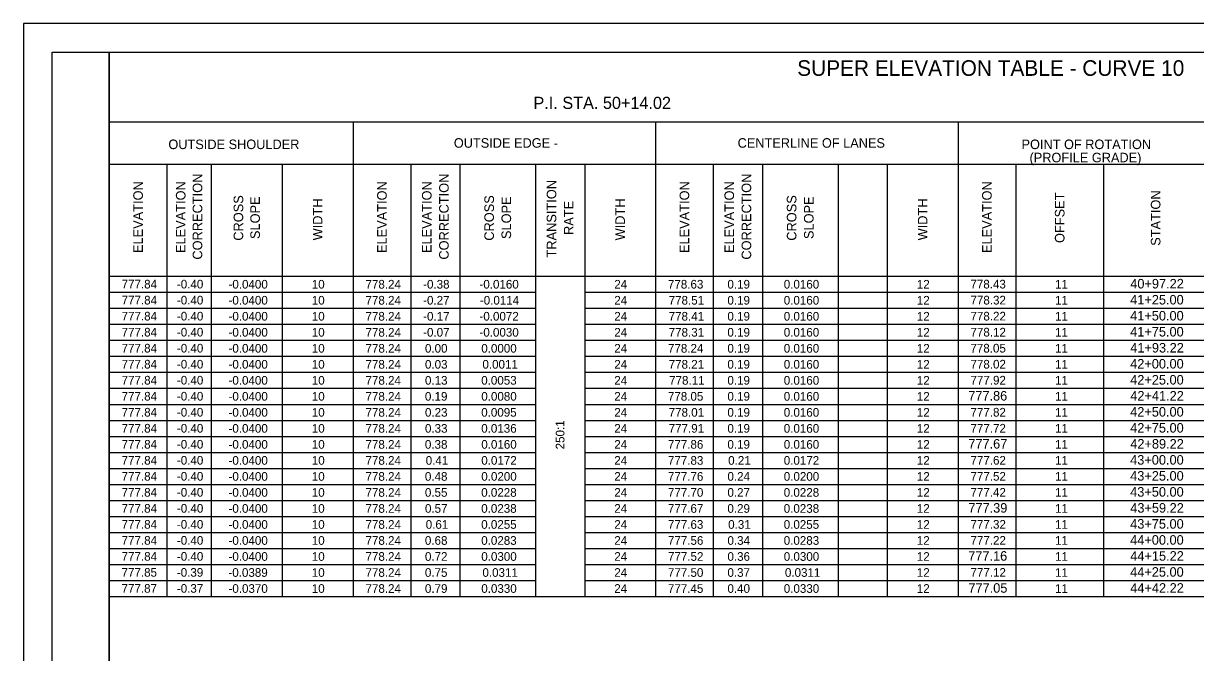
# Model space of a CAD drawing. Extents: x 0 to 34, y 0 to 22.
# Drawn here: x 0 to 20.5, y 11 to 22 of the extents above; entities that cross this region are included whole.
import ezdxf

# ---------------------------------------------------------------- set-up
doc = ezdxf.new("R2010")
doc.units = 0
for name, color, linetype in [('SH_Border', 7, 'Continuous'), ('SH_Cut_Line', 7, 'Continuous'), ('SH_Text', 7, 'Continuous')]:
    doc.layers.add(name, color=color, linetype=linetype)

msp = doc.modelspace()

# ---------------------------------------------------------------- linework, layer by layer
at = {"layer": 'SH_Border'}
for points in [[(0.5, 21.5), (1.5, 21.5), (1.5, 0.5), (0.5, 0.5)], [(1.5, 21.5), (33.5, 21.5), (33.5, 0.5), (1.5, 0.5)]]:
    msp.add_lwpolyline(points, close=True, dxfattribs=at)
at = {"layer": 'SH_Cut_Line'}
msp.add_lwpolyline([(0, 0), (34, 0), (34, 22), (0, 22)], close=True, dxfattribs=at)
at = {"layer": 'SH_Text'}
for p, q in [((1.5, 20.281), (32, 20.281)), ((1.5, 20.281), (1.5, 0.5)), ((5.765, 20.281), (5.765, 11.98)), ((11.055, 20.281), (11.055, 11.98)), ((16.345, 20.281), (16.345, 11.98)), ((1.5, 19.54), (24.974, 19.54)), ((2.508, 19.54), (2.508, 11.98)), ((3.285, 19.54), (3.285, 11.98)), ((4.525, 19.54), (4.525, 11.98)), ((6.773, 19.54), (6.773, 11.98)), ((7.633, 19.54), (7.633, 11.98)), ((8.956, 19.54), (8.956, 11.98)), ((9.815, 19.54), (9.815, 11.98)), ((12.063, 19.54), (12.063, 11.98)), ((12.923, 19.54), (12.923, 11.98)), ((14.246, 19.54), (14.246, 11.98)), ((15.105, 19.54), (15.105, 11.98)), ((17.353, 19.54), (17.353, 11.98)), ((18.891, 19.54), (18.891, 11.98)), ((1.5, 17.58), (32, 17.58)), ((1.5, 17.3), (8.956, 17.3)), ((9.815, 17.3), (32, 17.3)), ((1.5, 17.02), (8.956, 17.02)), ((9.815, 17.02), (32, 17.02)), ((1.5, 16.74), (8.956, 16.74)), ((9.815, 16.74), (32, 16.74)), ((1.5, 16.46), (8.956, 16.46)), ((9.815, 16.46), (32, 16.46)), ((1.5, 16.18), (8.956, 16.18)), ((9.815, 16.18), (32, 16.18)), ((1.5, 15.9), (8.956, 15.9)), ((9.815, 15.9), (32, 15.9)), ((1.5, 15.62), (8.956, 15.62)), ((9.815, 15.62), (32, 15.62)), ((1.5, 15.34), (8.956, 15.34)), ((9.815, 15.34), (32, 15.34)), ((1.5, 15.06), (8.956, 15.06)), ((9.815, 15.06), (32, 15.06)), ((1.5, 14.78), (8.956, 14.78)), ((9.815, 14.78), (32, 14.78)), ((1.5, 14.5), (8.956, 14.5)), ((9.815, 14.5), (32, 14.5)), ((1.5, 14.22), (8.956, 14.22)), ((9.815, 14.22), (32, 14.22)), ((1.5, 13.94), (8.956, 13.94)), ((9.815, 13.94), (32, 13.94)), ((1.5, 13.66), (8.956, 13.66)), ((9.815, 13.66), (32, 13.66)), ((1.5, 13.38), (8.956, 13.38)), ((9.815, 13.38), (32, 13.38)), ((1.5, 13.1), (8.956, 13.1)), ((9.815, 13.1), (32, 13.1)), ((1.5, 12.82), (8.956, 12.82)), ((9.815, 12.82), (32, 12.82)), ((1.5, 12.54), (8.956, 12.54)), ((9.815, 12.54), (32, 12.54)), ((1.5, 12.26), (8.956, 12.26)), ((9.815, 12.26), (32, 12.26)), ((1.5, 11.98), (24.974, 11.98))]:
    msp.add_line(p, q, dxfattribs=at)

# ---------------------------------------------------------------- texts
for s, height, p in [('SUPER ELEVATION TABLE - CURVE 10', 0.27275, (13.532, 21.084)), ('P.I. STA. 50+14.02', 0.21214, (8.92, 20.505)), ('OUTSIDE SHOULDER', 0.16668, (2.535, 19.803)), ('OUTSIDE EDGE -', 0.16668, (7.527, 19.827)), ('CENTERLINE OF LANES', 0.16668, (12.49, 19.827)), ('POINT OF ROTATION', 0.16668, (17.455, 19.803)), ('(PROFILE GRADE)', 0.16668, (17.595, 19.572)), ('777.84', 0.1515, (1.717, 17.366)), ('-0.40', 0.1515, (2.684, 17.366)), ('-0.0400', 0.1515, (3.586, 17.364)), ('10', 0.1515, (5.043, 17.364)), ('778.24', 0.1515, (5.982, 17.364)), ('-0.38', 0.1515, (6.99, 17.364)), ('-0.0160', 0.1515, (7.975, 17.364)), ('24', 0.1515, (10.333, 17.364)), ('778.63', 0.1515, (11.271, 17.364)), ('0.19', 0.1515, (12.311, 17.364)), ('0.0160', 0.1515, (13.297, 17.364)), ('12', 0.1515, (15.624, 17.364)), ('778.43', 0.1515, (16.561, 17.366)), ('11', 0.1515, (18.04, 17.364)), ('40+97.22', 0.1667, (19.357, 17.366)), ('777.84', 0.1515, (1.717, 17.086)), ('-0.40', 0.1515, (2.684, 17.086)), ('-0.0400', 0.1515, (3.586, 17.084)), ('10', 0.1515, (5.043, 17.084)), ('778.24', 0.1515, (5.982, 17.084)), ('-0.27', 0.1515, (6.99, 17.084)), ('-0.0114', 0.1515, (7.982, 17.084)), ('24', 0.1515, (10.333, 17.084)), ('778.51', 0.1515, (11.284, 17.084)), ('0.19', 0.1515, (12.311, 17.084)), ('0.0160', 0.1515, (13.297, 17.084)), ('12', 0.1515, (15.624, 17.084)), ('778.32', 0.1515, (16.562, 17.086)), ('11', 0.1515, (18.04, 17.084)), ('41+25.00', 0.1667, (19.355, 17.086)), ('777.84', 0.1515, (1.717, 16.806)), ('-0.40', 0.1515, (2.684, 16.806)), ('-0.0400', 0.1515, (3.586, 16.804)), ('10', 0.1515, (5.043, 16.804)), ('778.24', 0.1515, (5.982, 16.804)), ('-0.17', 0.1515, (6.99, 16.804)), ('-0.0072', 0.1515, (7.975, 16.804)), ('24', 0.1515, (10.333, 16.804)), ('778.41', 0.1515, (11.284, 16.804)), ('0.19', 0.1515, (12.311, 16.804)), ('0.0160', 0.1515, (13.297, 16.804)), ('12', 0.1515, (15.624, 16.804)), ('778.22', 0.1515, (16.562, 16.806)), ('11', 0.1515, (18.04, 16.804)), ('41+50.00', 0.1667, (19.355, 16.806)), ('777.84', 0.1515, (1.717, 16.526)), ('-0.40', 0.1515, (2.684, 16.526)), ('-0.0400', 0.1515, (3.586, 16.524)), ('10', 0.1515, (5.043, 16.524)), ('778.24', 0.1515, (5.982, 16.524)), ('-0.07', 0.1515, (6.99, 16.524)), ('-0.0030', 0.1515, (7.975, 16.524)), ('24', 0.1515, (10.333, 16.524)), ('778.31', 0.1515, (11.284, 16.524)), ('0.19', 0.1515, (12.311, 16.524)), ('0.0160', 0.1515, (13.297, 16.524)), ('12', 0.1515, (15.624, 16.524)), ('778.12', 0.1515, (16.562, 16.526)), ('11', 0.1515, (18.04, 16.524)), ('41+75.00', 0.1667, (19.355, 16.526)), ('777.84', 0.1515, (1.717, 16.246)), ('-0.40', 0.1515, (2.684, 16.246)), ('778.05', 0.1515, (16.561, 16.246)), ('41+93.22', 0.1667, (19.357, 16.246)), ('-0.0400', 0.1515, (3.586, 16.244)), ('10', 0.1515, (5.043, 16.244)), ('778.24', 0.1515, (5.982, 16.244)), ('0.00', 0.1515, (7.022, 16.244)), ('0.0000', 0.1515, (8.007, 16.244)), ('24', 0.1515, (10.333, 16.244)), ('778.24', 0.1515, (11.272, 16.244)), ('0.19', 0.1515, (12.311, 16.244)), ('0.0160', 0.1515, (13.297, 16.244)), ('12', 0.1515, (15.624, 16.244)), ('11', 0.1515, (18.04, 16.244)), ('777.84', 0.1515, (1.717, 15.966)), ('-0.40', 0.1515, (2.684, 15.966)), ('-0.0400', 0.1515, (3.586, 15.964)), ('10', 0.1515, (5.043, 15.964)), ('778.24', 0.1515, (5.982, 15.964)), ('0.03', 0.1515, (7.022, 15.964)), ('0.0011', 0.1515, (8.027, 15.964)), ('24', 0.1515, (10.333, 15.964)), ('778.21', 0.1515, (11.284, 15.964)), ('0.19', 0.1515, (12.311, 15.964)), ('0.0160', 0.1515, (13.297, 15.964)), ('12', 0.1515, (15.624, 15.964)), ('778.02', 0.1515, (16.562, 15.966)), ('11', 0.1515, (18.04, 15.964)), ('42+00.00', 0.1667, (19.355, 15.966)), ('777.84', 0.1515, (1.717, 15.686)), ('-0.40', 0.1515, (2.684, 15.686)), ('-0.0400', 0.1515, (3.586, 15.684)), ('10', 0.1515, (5.043, 15.684)), ('778.24', 0.1515, (5.982, 15.684)), ('0.13', 0.1515, (7.022, 15.684)), ('0.0053', 0.1515, (8.006, 15.684)), ('24', 0.1515, (10.333, 15.684)), ('778.11', 0.1515, (11.292, 15.684)), ('0.19', 0.1515, (12.311, 15.684)), ('0.0160', 0.1515, (13.297, 15.684)), ('12', 0.1515, (15.624, 15.684)), ('777.92', 0.1515, (16.562, 15.686)), ('11', 0.1515, (18.04, 15.684)), ('42+25.00', 0.1667, (19.355, 15.686)), ('777.84', 0.1515, (1.717, 15.406)), ('-0.40', 0.1515, (2.684, 15.406)), ('-0.0400', 0.1515, (3.586, 15.404)), ('10', 0.1515, (5.043, 15.404)), ('778.24', 0.1515, (5.982, 15.404)), ('0.19', 0.1515, (7.021, 15.404)), ('0.0080', 0.1515, (8.007, 15.404)), ('24', 0.1515, (10.333, 15.404)), ('778.05', 0.1515, (11.271, 15.404)), ('0.19', 0.1515, (12.311, 15.404)), ('0.0160', 0.1515, (13.297, 15.404)), ('12', 0.1515, (15.624, 15.404)), ('777.86', 0.1667, (16.523, 15.406)), ('11', 0.1515, (18.04, 15.404)), ('42+41.22', 0.1667, (19.357, 15.406)), ('777.84', 0.1515, (1.717, 15.126)), ('-0.40', 0.1515, (2.684, 15.126)), ('-0.0400', 0.1515, (3.586, 15.124)), ('10', 0.1515, (5.043, 15.124)), ('778.24', 0.1515, (5.982, 15.124)), ('0.23', 0.1515, (7.022, 15.124)), ('0.0095', 0.1515, (8.006, 15.124)), ('24', 0.1515, (10.333, 15.124)), ('778.01', 0.1515, (11.284, 15.124)), ('0.19', 0.1515, (12.311, 15.124)), ('0.0160', 0.1515, (13.297, 15.124)), ('12', 0.1515, (15.624, 15.124)), ('777.82', 0.1515, (16.562, 15.126)), ('11', 0.1515, (18.04, 15.124)), ('42+50.00', 0.1667, (19.355, 15.126)), ('777.84', 0.1515, (1.717, 14.846)), ('-0.40', 0.1515, (2.684, 14.846)), ('-0.0400', 0.1515, (3.586, 14.844)), ('10', 0.1515, (5.043, 14.844)), ('778.24', 0.1515, (5.982, 14.844)), ('0.33', 0.1515, (7.022, 14.844)), ('0.0136', 0.1515, (8.006, 14.844)), ('24', 0.1515, (10.333, 14.844)), ('777.91', 0.1515, (11.284, 14.844)), ('0.19', 0.1515, (12.311, 14.844)), ('0.0160', 0.1515, (13.297, 14.844)), ('12', 0.1515, (15.624, 14.844)), ('777.72', 0.1515, (16.562, 14.846)), ('11', 0.1515, (18.04, 14.844)), ('42+75.00', 0.1667, (19.355, 14.846)), ('777.84', 0.1515, (1.717, 14.566)), ('-0.40', 0.1515, (2.684, 14.566)), ('-0.0400', 0.1515, (3.586, 14.564)), ('10', 0.1515, (5.043, 14.564)), ('778.24', 0.1515, (5.982, 14.564)), ('0.38', 0.1515, (7.021, 14.564)), ('0.0160', 0.1515, (8.007, 14.564)), ('24', 0.1515, (10.333, 14.564)), ('777.86', 0.1515, (11.271, 14.564)), ('0.19', 0.1515, (12.311, 14.564)), ('0.0160', 0.1515, (13.297, 14.564)), ('12', 0.1515, (15.624, 14.564)), ('777.67', 0.1667, (16.524, 14.566)), ('11', 0.1515, (18.04, 14.564)), ('42+89.22', 0.1667, (19.357, 14.566)), ('777.84', 0.1515, (1.717, 14.286)), ('-0.40', 0.1515, (2.684, 14.286)), ('-0.0400', 0.1515, (3.586, 14.284)), ('10', 0.1515, (5.043, 14.284)), ('778.24', 0.1515, (5.982, 14.284)), ('0.41', 0.1515, (7.035, 14.284)), ('0.0172', 0.1515, (8.007, 14.284)), ('24', 0.1515, (10.333, 14.284)), ('777.83', 0.1515, (11.271, 14.284)), ('0.21', 0.1515, (12.325, 14.284)), ('0.0172', 0.1515, (13.297, 14.284)), ('12', 0.1515, (15.624, 14.284)), ('777.62', 0.1515, (16.562, 14.286)), ('11', 0.1515, (18.04, 14.284)), ('43+00.00', 0.1667, (19.355, 14.286)), ('777.84', 0.1515, (1.717, 14.006)), ('-0.40', 0.1515, (2.684, 14.006)), ('-0.0400', 0.1515, (3.586, 14.004)), ('10', 0.1515, (5.043, 14.004)), ('778.24', 0.1515, (5.982, 14.004)), ('0.48', 0.1515, (7.021, 14.004)), ('0.0200', 0.1515, (8.007, 14.004)), ('24', 0.1515, (10.333, 14.004)), ('777.76', 0.1515, (11.271, 14.004)), ('0.24', 0.1515, (12.312, 14.004)), ('0.0200', 0.1515, (13.297, 14.004)), ('12', 0.1515, (15.624, 14.004)), ('777.52', 0.1515, (16.562, 14.006)), ('11', 0.1515, (18.04, 14.004)), ('43+25.00', 0.1667, (19.355, 14.006)), ('777.84', 0.1515, (1.717, 13.726)), ('-0.40', 0.1515, (2.684, 13.726)), ('-0.0400', 0.1515, (3.586, 13.724)), ('10', 0.1515, (5.043, 13.724)), ('778.24', 0.1515, (5.982, 13.724)), ('0.55', 0.1515, (7.021, 13.724)), ('0.0228', 0.1515, (8.006, 13.724)), ('24', 0.1515, (10.333, 13.724)), ('777.70', 0.1515, (11.271, 13.724)), ('0.27', 0.1515, (12.312, 13.724)), ('0.0228', 0.1515, (13.296, 13.724)), ('12', 0.1515, (15.624, 13.724)), ('777.42', 0.1515, (16.562, 13.726)), ('11', 0.1515, (18.04, 13.724)), ('43+50.00', 0.1667, (19.355, 13.726)), ('777.84', 0.1515, (1.717, 13.446)), ('-0.40', 0.1515, (2.684, 13.446)), ('-0.0400', 0.1515, (3.586, 13.444)), ('10', 0.1515, (5.043, 13.444)), ('778.24', 0.1515, (5.982, 13.444)), ('0.57', 0.1515, (7.022, 13.444)), ('0.0238', 0.1515, (8.006, 13.444)), ('24', 0.1515, (10.333, 13.444)), ('777.67', 0.1515, (11.271, 13.444)), ('0.29', 0.1515, (12.311, 13.444)), ('0.0238', 0.1515, (13.296, 13.444)), ('12', 0.1515, (15.624, 13.444)), ('777.39', 0.1667, (16.525, 13.446)), ('11', 0.1515, (18.04, 13.444)), ('43+59.22', 0.1667, (19.357, 13.446)), ('43+75.00', 0.1667, (19.355, 13.166)), ('777.84', 0.1515, (1.717, 13.166)), ('-0.40', 0.1515, (2.684, 13.166)), ('-0.0400', 0.1515, (3.586, 13.164)), ('10', 0.1515, (5.043, 13.164)), ('778.24', 0.1515, (5.982, 13.164)), ('0.61', 0.1515, (7.035, 13.164)), ('0.0255', 0.1515, (8.006, 13.164)), ('24', 0.1515, (10.333, 13.164)), ('777.63', 0.1515, (11.271, 13.164)), ('0.31', 0.1515, (12.325, 13.164)), ('0.0255', 0.1515, (13.296, 13.164)), ('12', 0.1515, (15.624, 13.164)), ('777.32', 0.1515, (16.562, 13.166)), ('11', 0.1515, (18.04, 13.164)), ('777.84', 0.1515, (1.717, 12.886)), ('-0.40', 0.1515, (2.684, 12.886)), ('-0.0400', 0.1515, (3.586, 12.884)), ('10', 0.1515, (5.043, 12.884)), ('778.24', 0.1515, (5.982, 12.884)), ('0.68', 0.1515, (7.021, 12.884)), ('0.0283', 0.1515, (8.006, 12.884)), ('24', 0.1515, (10.333, 12.884)), ('777.56', 0.1515, (11.271, 12.884)), ('0.34', 0.1515, (12.312, 12.884)), ('0.0283', 0.1515, (13.296, 12.884)), ('12', 0.1515, (15.624, 12.884)), ('777.22', 0.1515, (16.562, 12.886)), ('11', 0.1515, (18.04, 12.884)), ('44+00.00', 0.1667, (19.355, 12.886)), ('777.84', 0.1515, (1.717, 12.606)), ('-0.40', 0.1515, (2.684, 12.606)), ('-0.0400', 0.1515, (3.586, 12.604)), ('10', 0.1515, (5.043, 12.604)), ('778.24', 0.1515, (5.982, 12.604)), ('0.72', 0.1515, (7.022, 12.604)), ('0.0300', 0.1515, (8.007, 12.604)), ('24', 0.1515, (10.333, 12.604)), ('777.52', 0.1515, (11.272, 12.604)), ('0.36', 0.1515, (12.312, 12.604)), ('0.0300', 0.1515, (13.297, 12.604)), ('12', 0.1515, (15.624, 12.604)), ('777.16', 0.1667, (16.523, 12.606)), ('11', 0.1515, (18.04, 12.604)), ('44+15.22', 0.1667, (19.357, 12.606)), ('777.85', 0.1515, (1.716, 12.326)), ('-0.39', 0.1515, (2.683, 12.326)), ('-0.0389', 0.1515, (3.585, 12.324)), ('10', 0.1515, (5.043, 12.324)), ('778.24', 0.1515, (5.982, 12.324)), ('0.75', 0.1515, (7.021, 12.324)), ('0.0311', 0.1515, (8.027, 12.324)), ('24', 0.1515, (10.333, 12.324)), ('777.50', 0.1515, (11.271, 12.324)), ('0.37', 0.1515, (12.312, 12.324)), ('0.0311', 0.1515, (13.317, 12.324)), ('12', 0.1515, (15.624, 12.324)), ('777.12', 0.1515, (16.562, 12.326)), ('11', 0.1515, (18.04, 12.324)), ('44+25.00', 0.1667, (19.355, 12.326)), ('777.87', 0.1515, (1.716, 12.046)), ('-0.37', 0.1515, (2.683, 12.046)), ('-0.0370', 0.1515, (3.586, 12.044)), ('10', 0.1515, (5.043, 12.044)), ('778.24', 0.1515, (5.982, 12.044)), ('0.79', 0.1515, (7.021, 12.044)), ('0.0330', 0.1515, (8.007, 12.044)), ('24', 0.1515, (10.333, 12.044)), ('777.45', 0.1515, (11.271, 12.044)), ('0.40', 0.1515, (12.312, 12.044)), ('0.0330', 0.1515, (13.297, 12.044)), ('12', 0.1515, (15.624, 12.044)), ('777.05', 0.1667, (16.526, 12.046)), ('11', 0.1515, (18.04, 12.044)), ('44+42.22', 0.1667, (19.357, 12.046))]:
    msp.add_text(s, height=height, dxfattribs=at).set_placement(p)
for s, height, p in [('CORRECTION', 0.1673, (3.127, 17.87)), ('CORRECTION', 0.1673, (7.437, 17.87)), ('CORRECTION', 0.1673, (12.727, 17.87)), ('ELEVATION', 0.1673, (2.088, 17.985)), ('ELEVATION ', 0.1673, (2.834, 17.985)), ('ELEVATION', 0.1673, (6.353, 17.985)), ('ELEVATION', 0.1673, (7.137, 17.985)), ('TRANSITION', 0.1673, (9.319, 17.908)), ('ELEVATION', 0.1673, (11.643, 17.985)), ('ELEVATION', 0.1673, (12.427, 17.985)), ('ELEVATION', 0.1673, (16.933, 17.985)), ('CROSS                                ', 0.1673, (3.843, 18.201)), ('SLOPE', 0.1673, (4.135, 18.23)), ('WIDTH', 0.1673, (5.229, 18.207)), ('CROSS', 0.1673, (8.228, 18.201)), ('SLOPE', 0.1673, (8.528, 18.23)), ('RATE', 0.1673, (9.619, 18.301)), ('WIDTH', 0.1673, (10.519, 18.207)), ('CROSS', 0.1673, (13.518, 18.201)), ('SLOPE', 0.1673, (13.818, 18.23)), ('WIDTH', 0.1673, (15.809, 18.207)), ('OFFSET', 0.1673, (18.206, 18.161)), ('STATION', 0.1673, (19.884, 18.112)), ('250:1', 0.1521, (9.461, 14.552))]:
    msp.add_text(s, height=height, rotation=90, dxfattribs=at).set_placement(p)

doc.saveas('drawing.dxf')
